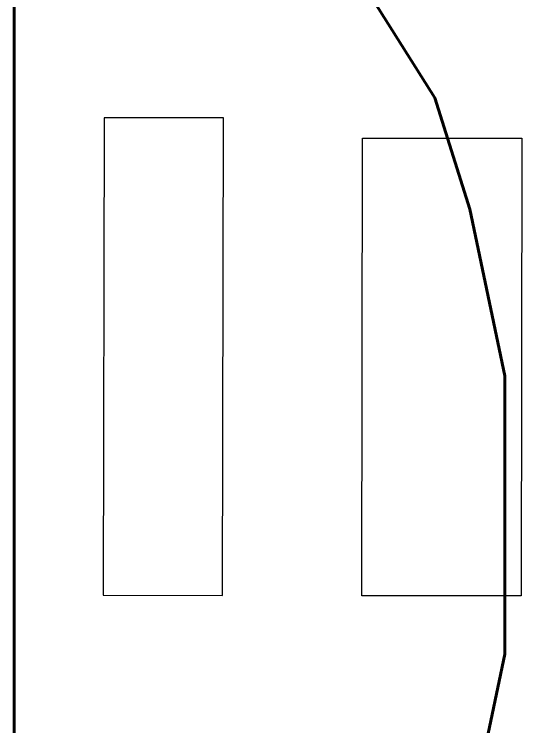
# Model space of a CAD drawing. Header units: inches. Extents: x -12418 to 57169, y -29325 to 19878.
# Drawn here: x 48352 to 48438.9, y -11450.5 to -11328.6 of the extents above; entities that cross this region are included whole.
import ezdxf

# ---------------------------------------------------------------- set-up
doc = ezdxf.new("R2010")
doc.units = ezdxf.units.IN
doc.header["$LTSCALE"] = 25
doc.header["$MEASUREMENT"] = 0
doc.linetypes.add('DASHDOT', pattern=[25.4, 12.7, -6.35, 0, -6.35])
for name, color, linetype, lineweight in [('00-Ground Floor$0$LOADING', 253, 'Continuous', 5), ('E-LITE-CLNG-CNDT', 6, 'DASHDOT', 35), ('T-DATA-DEVC-TYPE', 2, 'Continuous', 25), ('T-DATA-WALL @ 100', 33, 'Continuous', 35)]:
    doc.layers.add(name, color=color, linetype=linetype, lineweight=lineweight)
doc.styles.add('DC_Simplex', font='SIMPLEX.shx', dxfattribs={"width": 0.7})

# ---------------------------------------------------------------- blocks, each defined once
blk = doc.blocks.new('00-Ground Floor$0$workstation')
at = {"layer": '00-Ground Floor$0$LOADING'}
for p, q in [((2834.212, -1038.167, 0), (2834.225, -1030.33, 0)), ((2834.225, -1030.33, 0), (2836.949, -1030.334, 0)), ((2836.949, -1030.334, 0), (2836.936, -1038.171, 0)), ((2839.333, -1030.338, 0), (2839.319, -1038.516, 0)), ((2841.376, -1030.342, 0), (2839.333, -1030.338, 0)), ((2841.362, -1038.519, 0), (2841.376, -1030.342, 0)), ((2836.936, -1038.171, 0), (2834.212, -1038.167, 0)), ((2839.319, -1038.516, 0), (2841.362, -1038.519, 0))]:
    blk.add_line(p, q, dxfattribs=at)
blk = doc.blocks.new('00-Ground Floor')
at = {"layer": '00-Ground Floor$0$LOADING', "xscale": 10, "yscale": 10, "zscale": 10, "rotation": 180}
blk.add_blockref('00-Ground Floor$0$workstation', (76780.98, -21731.53, 0), dxfattribs=at)
blk = doc.blocks.new('*U26')
at = {"layer": 'T-DATA-DEVC-TYPE', "style": 'DC_Simplex', "width": 0.7, "flags": 8}
blk.add_attdef('DC_TYPE', (2.6822, 5.6339), '', height=2, rotation=360, dxfattribs=at)

msp = doc.modelspace()

# ---------------------------------------------------------------- block references
at = {"layer": 'E-LITE-CLNG-CNDT'}
msp.add_blockref('00-Ground Floor', (0, 0), dxfattribs=at)
at = {"layer": 'T-DATA-WALL @ 100'}
ref = msp.add_blockref('*U26', (48817.93, -11549.73, 0), dxfattribs=dict(at, xscale=-100, yscale=100, zscale=100, rotation=180))
ref.add_attrib('DC_TYPE', 'D', (48327.99, -11514.37, 0), dxfattribs={"layer": 'T-DATA-DEVC-TYPE', "height": 200, "style": 'DC_Simplex', "width": 0.7, "flags": 8})

doc.saveas('drawing.dxf')
